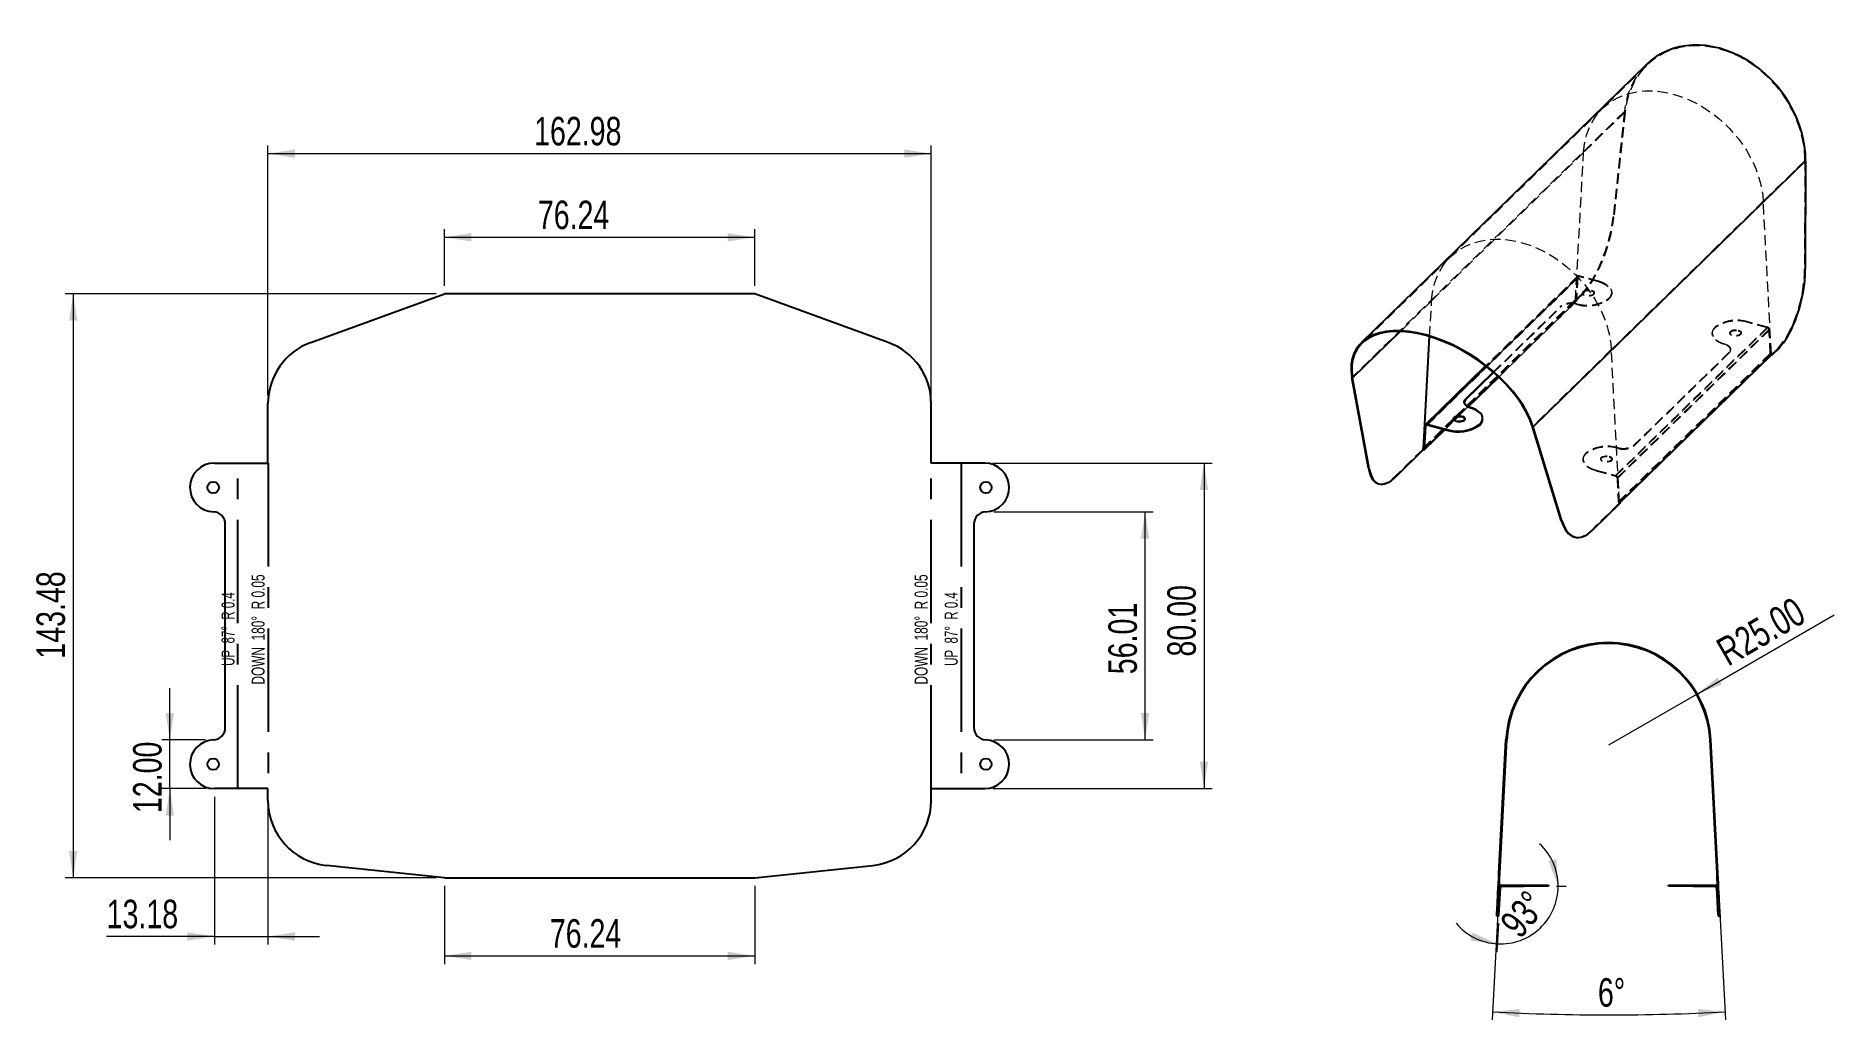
# Model space of a CAD drawing. Header units: millimetres. Extents: x 29 to 472, y 101 to 343.
import ezdxf

# ---------------------------------------------------------------- set-up
doc = ezdxf.new("R2010")
doc.units = ezdxf.units.MM
doc.header["$LTSCALE"] = 2
doc.linetypes.add('CENTERX2', pattern=[20.32, 12.7, -2.54, 2.54, -2.54])
doc.linetypes.add('HIDDEN', pattern=[1.905, 1.27, -0.635])
doc.styles.add('SLDTEXTSTYLE0', font='TXT', dxfattribs={"width": 0.75})
doc.styles.add('SLDTEXTSTYLE1', font='TXT', dxfattribs={"width": 0.660714})
doc.styles.add('SLDTEXTSTYLE2', font='TXT', dxfattribs={"width": 0.680556})
doc.dimstyles.new('SLDDIMSTYLE0', dxfattribs={"dimtxt": 7, "dimasz": 6.604, "dimexe": 0, "dimexo": 0.0625, "dimgap": 1.75, "dimtad": 1, "dimrnd": 1e-09, "dimzin": 12, "dimdsep": 46, "dimtxsty": 'SLDTEXTSTYLE0', "dimsah": 1, "dimcen": 0.09, "dimadec": 0, "dimazin": 3, "dimtfac": 1, "dimtofl": 0, "dimtmove": 0, "dimatfit": 3, "dimfxl": 1, "dimfrac": 2, "dimtolj": 1, "dimtzin": 12, "dimarcsym": 0})
doc.dimstyles.new('SLDDIMSTYLE1', dxfattribs={"dimtxt": 7, "dimasz": 6.604, "dimexe": 0, "dimexo": 0.0625, "dimgap": 1.75, "dimtad": 1, "dimrnd": 1e-09, "dimzin": 4, "dimdsep": 46, "dimtxsty": 'SLDTEXTSTYLE0', "dimsah": 1, "dimcen": 0.09, "dimadec": 0, "dimazin": 1, "dimtfac": 1, "dimtmove": 0, "dimatfit": 0, "dimfxl": 1, "dimfrac": 2, "dimtolj": 1, "dimtzin": 12, "dimarcsym": 0})
doc.dimstyles.new('SLDDIMSTYLE2', dxfattribs={"dimtxt": 7, "dimasz": 6.604, "dimexe": 0, "dimexo": 0.0625, "dimgap": 1.75, "dimtad": 1, "dimrnd": 1e-09, "dimzin": 12, "dimdsep": 46, "dimtxsty": 'SLDTEXTSTYLE0', "dimsah": 1, "dimcen": 0.09, "dimadec": 0, "dimazin": 3, "dimtfac": 1, "dimtmove": 0, "dimatfit": 0, "dimfxl": 1, "dimfrac": 2, "dimtolj": 1, "dimtzin": 12, "dimarcsym": 0})
doc.dimstyles.new('SLDDIMSTYLE3', dxfattribs={"dimtxt": 7, "dimasz": 6.604, "dimexe": 0, "dimexo": 0.0625, "dimgap": 1.75, "dimtad": 1, "dimrnd": 1e-09, "dimzin": 4, "dimdsep": 46, "dimtxsty": 'SLDTEXTSTYLE0', "dimsah": 1, "dimcen": 0.09, "dimadec": 0, "dimazin": 1, "dimtfac": 1, "dimtofl": 0, "dimtmove": 0, "dimatfit": 3, "dimfxl": 1, "dimfrac": 2, "dimtolj": 1, "dimtzin": 12, "dimarcsym": 0})
doc.dimstyles.new('SLDDIMSTYLE4', dxfattribs={"dimtxt": 7, "dimasz": 6.604, "dimexe": 0, "dimexo": 0.0625, "dimgap": 1.75, "dimtad": 1, "dimrnd": 1e-09, "dimzin": 4, "dimdsep": 46, "dimtxsty": 'SLDTEXTSTYLE0', "dimsah": 1, "dimcen": 0, "dimadec": 0, "dimazin": 1, "dimtfac": 1, "dimtofl": 0, "dimtmove": 0, "dimatfit": 3, "dimfxl": 1, "dimfrac": 2, "dimtolj": 1, "dimtzin": 12, "dimarcsym": 0})
doc.dimstyles.new('SLDDIMSTYLE5', dxfattribs={"dimtxt": 7, "dimasz": 6.604, "dimexe": 0, "dimexo": 0.0625, "dimgap": 1.75, "dimtad": 1, "dimdec": 4, "dimlfac": 2, "dimzin": 12, "dimdsep": 46, "dimtxsty": 'SLDTEXTSTYLE0', "dimsah": 1, "dimcen": 0.09, "dimazin": 3, "dimtfac": 1, "dimtofl": 0, "dimtmove": 0, "dimatfit": 3, "dimfxl": 1, "dimfrac": 2, "dimtolj": 1, "dimtzin": 12, "dimarcsym": 0})

# ---------------------------------------------------------------- blocks, each defined once
blk = doc.blocks.new('_D')
at = {"color": 7, "linetype": 'Continuous', "lineweight": 18}
for p, q in [((127.36, 279.75), (36.12, 279.75)), ((38.12, 279.75), (38.12, 136.27)), ((127.36, 136.27), (36.12, 136.27))]:
    blk.add_line(p, q, dxfattribs=at)
for points in [[(38.12, 279.75), (37.11, 273.14), (39.14, 273.14)], [(38.12, 136.27), (39.14, 142.87), (37.11, 142.87)]]:
    blk.add_solid(points, dxfattribs=at)
at = {"color": 7, "linetype": 'Continuous', "lineweight": 18, "insert": (29.1, 190.1), "char_height": 7, "attachment_point": 1, "rotation": 90, "style": 'SLDTEXTSTYLE0'}
blk.add_mtext('143.48', dxfattribs=at)
blk = doc.blocks.new('_D_1')
at = {"color": 7, "linetype": 'Continuous', "lineweight": 18}
for p, q in [((85.99, 254.78), (85.99, 316.2)), ((248.97, 254.78), (248.97, 316.2)), ((85.99, 314.2), (248.97, 314.2))]:
    blk.add_line(p, q, dxfattribs=at)
for points in [[(85.99, 314.2), (92.6, 313.19), (92.6, 315.22)], [(248.97, 314.2), (242.37, 315.22), (242.37, 313.19)]]:
    blk.add_solid(points, dxfattribs=at)
at = {"color": 7, "linetype": 'Continuous', "lineweight": 18, "insert": (151.39, 323.23), "char_height": 7, "attachment_point": 1, "style": 'SLDTEXTSTYLE0'}
blk.add_mtext('162.98', dxfattribs=at)
blk = doc.blocks.new('_D_2')
at = {"color": 7, "linetype": 'Continuous', "lineweight": 18}
for p, q in [((61.88, 170.16), (61.88, 182.86)), ((70.61, 170.16), (59.88, 170.16)), ((61.88, 158.17), (61.88, 170.16)), ((70.82, 158.17), (59.88, 158.17)), ((61.88, 158.17), (61.88, 145.47))]:
    blk.add_line(p, q, dxfattribs=at)
for points in [[(61.88, 170.16), (62.89, 176.77), (60.86, 176.77)], [(61.88, 158.17), (60.86, 151.56), (62.89, 151.56)]]:
    blk.add_solid(points, dxfattribs=at)
at = {"color": 7, "linetype": 'Continuous', "lineweight": 18, "insert": (52.85, 152.15), "char_height": 7, "attachment_point": 1, "rotation": 90, "style": 'SLDTEXTSTYLE0'}
blk.add_mtext('12.00', dxfattribs=at)
blk = doc.blocks.new('_D_3')
at = {"color": 7, "linetype": 'Continuous', "lineweight": 18}
for p, q in [((264.35, 226.17), (303.54, 226.17)), ((301.54, 170.16), (301.54, 226.17)), ((264.35, 170.16), (303.54, 170.16))]:
    blk.add_line(p, q, dxfattribs=at)
for points in [[(301.54, 226.17), (300.53, 219.57), (302.56, 219.57)], [(301.54, 170.16), (302.56, 176.77), (300.53, 176.77)]]:
    blk.add_solid(points, dxfattribs=at)
at = {"color": 7, "linetype": 'Continuous', "lineweight": 18, "insert": (292.52, 186.28), "char_height": 7, "attachment_point": 1, "rotation": 90, "style": 'SLDTEXTSTYLE0'}
blk.add_mtext('56.01', dxfattribs=at)
blk = doc.blocks.new('_D_4')
at = {"color": 7, "linetype": 'Continuous', "lineweight": 18}
for p, q in [((129.36, 134.27), (129.36, 115.07)), ((205.6, 134.27), (205.6, 115.07)), ((129.36, 117.07), (205.6, 117.07))]:
    blk.add_line(p, q, dxfattribs=at)
for points in [[(129.36, 117.07), (135.97, 116.06), (135.97, 118.09)], [(205.6, 117.07), (199, 118.09), (199, 116.06)]]:
    blk.add_solid(points, dxfattribs=at)
at = {"color": 7, "linetype": 'Continuous', "lineweight": 18, "insert": (155.25, 126.1), "char_height": 7, "attachment_point": 1, "style": 'SLDTEXTSTYLE0'}
blk.add_mtext('76.24', dxfattribs=at)
blk = doc.blocks.new('_D_5')
at = {"color": 7, "linetype": 'Continuous', "lineweight": 18}
for p, q in [((129.36, 281.75), (129.36, 295.63)), ((205.6, 293.63), (129.36, 293.63)), ((205.6, 281.75), (205.6, 295.63))]:
    blk.add_line(p, q, dxfattribs=at)
for points in [[(129.36, 293.63), (135.97, 292.62), (135.97, 294.65)], [(205.6, 293.63), (199, 294.65), (199, 292.62)]]:
    blk.add_solid(points, dxfattribs=at)
at = {"color": 7, "linetype": 'Continuous', "lineweight": 18, "insert": (152.31, 302.66), "char_height": 7, "attachment_point": 1, "style": 'SLDTEXTSTYLE0'}
blk.add_mtext('76.24', dxfattribs=at)
blk = doc.blocks.new('_D_6')
at = {"color": 7, "linetype": 'Continuous', "lineweight": 18}
for p, q in [((72.82, 156.17), (72.82, 119.85)), ((85.99, 156.17), (85.99, 119.85)), ((72.82, 121.85), (46.35, 121.85)), ((72.82, 121.85), (85.99, 121.85)), ((85.99, 121.85), (98.69, 121.85))]:
    blk.add_line(p, q, dxfattribs=at)
for points in [[(72.82, 121.85), (66.21, 122.86), (66.21, 120.83)], [(85.99, 121.85), (92.6, 120.83), (92.6, 122.86)]]:
    blk.add_solid(points, dxfattribs=at)
at = {"color": 7, "linetype": 'Continuous', "lineweight": 18, "insert": (46.35, 130.87), "char_height": 7, "attachment_point": 1, "style": 'SLDTEXTSTYLE0'}
blk.add_mtext('13.18', dxfattribs=at)
blk = doc.blocks.new('_D_7')
at = {"color": 7, "linetype": 'Continuous', "lineweight": 18}
for p, q in [((264.15, 238.17), (318.02, 238.17)), ((316.02, 238.17), (316.02, 158.17)), ((264.15, 158.17), (318.02, 158.17))]:
    blk.add_line(p, q, dxfattribs=at)
for points in [[(316.02, 238.17), (315, 231.56), (317.03, 231.56)], [(316.02, 158.17), (317.03, 164.77), (315, 164.77)]]:
    blk.add_solid(points, dxfattribs=at)
at = {"color": 7, "linetype": 'Continuous', "lineweight": 18, "insert": (307, 190.63), "char_height": 7, "attachment_point": 1, "rotation": 90, "style": 'SLDTEXTSTYLE0'}
blk.add_mtext('80.00', dxfattribs=at)
blk = doc.blocks.new('_D_8')
at = {"color": 7, "linetype": 'Continuous', "lineweight": 18}
for q in [(470.87, 200.85), (415.4, 168.83)]:
    blk.add_line((437.06, 181.33), q, dxfattribs=at)
blk.add_solid([(437.06, 181.33), (443.28, 183.75), (442.27, 185.51)], dxfattribs=at)
at = {"color": 7, "linetype": 'Continuous', "lineweight": 18, "insert": (441.31, 194.17), "char_height": 7, "attachment_point": 1, "rotation": 30, "style": 'SLDTEXTSTYLE0'}
blk.add_mtext('R25.00', dxfattribs=at)
blk = doc.blocks.new('_D_9')
at = {"color": 7, "linetype": 'Continuous', "lineweight": 18}
for p, q in [((388.62, 135.36), (386.83, 101.33)), ((442.4, 135.37), (444.19, 101.33))]:
    blk.add_line(p, q, dxfattribs=at)
blk.add_arc((415.51, 648.52), 545.94, 267, 273, dxfattribs=at)
for points in [[(386.94, 103.32), (393.49, 102), (393.58, 104.03)], [(444.08, 103.32), (437.44, 104.03), (437.53, 102)]]:
    blk.add_solid(points, dxfattribs=at)
at = {"color": 7, "linetype": 'Continuous', "lineweight": 18, "insert": (412.81, 111.59), "char_height": 7, "attachment_point": 1, "rotation": 0.1871, "style": 'SLDTEXTSTYLE0'}
blk.add_mtext('6°', dxfattribs=at)
blk = doc.blocks.new('_D_10')
at = {"color": 7, "linetype": 'Continuous', "lineweight": 18}
for p, q in [((402.67, 134.2), (405.06, 134.2)), ((388.39, 125.08), (388.02, 118.04))]:
    blk.add_line(p, q, dxfattribs=at)
for start, end in [(0, 47.2898), (267, 0), (219.7102, 267)]:
    blk.add_arc((388.87, 134.2), 14.19, start, end, dxfattribs=at)
for points in [[(403.06, 134.2), (402.62, 140.87), (400.64, 140.43)], [(388.12, 120.03), (382.03, 122.78), (381.49, 120.82)]]:
    blk.add_solid(points, dxfattribs=at)
at = {"color": 7, "linetype": 'Continuous', "lineweight": 18, "insert": (388.35, 125.49), "char_height": 7, "attachment_point": 1, "rotation": 50.311, "style": 'SLDTEXTSTYLE0'}
blk.add_mtext('93°', dxfattribs=at)

msp = doc.modelspace()

# ---------------------------------------------------------------- linework, layer by layer
at = {"color": 7, "linetype": 'Continuous', "lineweight": 25}
for p, q in [((424.672486, 336.050481), (354.640478, 267.697094)), ((463.858701, 312.417479), (396.897407, 247.061203)), ((463.858701, 312.417479), (463.780415, 285.823478)), ((96.535749, 267.816048), (129.361457, 279.747256)), ((205.602148, 279.747256), (129.361457, 279.747256)), ((238.427856, 267.816048), (205.602148, 279.747256)), ((364.215395, 270.488206), (352.55163, 259.104014)), ((369.9611, 241.685991), (371.473023, 269.23538)), ((457.018279, 266.11367), (455.645197, 264.7735)), ((385.236471, 262.029695), (370.475025, 247.62207)), ((370.901095, 247.708406), (385.424467, 261.883662)), ((418.29753, 228.558608), (455.633163, 264.99933)), ((418.302011, 228.47454), (455.585134, 264.864011)), ((455.520609, 264.801031), (455.645197, 264.7735)), ((455.633163, 264.99933), (455.645197, 264.7735)), ((352.55163, 259.104014), (352.366158, 259.163842)), ((356.414999, 236.912993), (352.366158, 259.163842)), ((356.600472, 236.853165), (352.55163, 259.104014)), ((380.317938, 253.881122), (387.104082, 260.504608)), ((380.317938, 253.701119), (387.201816, 260.419995)), ((388.406303, 259.333525), (380.924005, 252.030573)), ((380.968999, 252.009376), (388.440316, 259.301611)), ((85.993624, 238.168109), (85.993624, 252.780966)), ((248.969982, 238.168109), (248.969982, 252.780966)), ((380.317938, 253.881122), (380.317938, 253.701119)), ((378.423235, 249.589744), (377.529405, 248.717338)), ((377.564655, 248.686633), (378.498377, 249.597973)), ((384.495815, 248.958402), (384.495815, 249.138405)), ((370.049422, 241.657503), (370.36234, 247.359321)), ((370.186866, 241.485684), (375.185091, 246.364105)), ((370.234894, 241.597673), (370.547813, 247.299493)), ((375.132908, 246.378285), (370.234894, 241.597673)), ((370.547813, 247.299493), (370.36234, 247.359321)), ((370.547813, 247.299493), (370.79574, 247.541477)), ((370.901095, 247.708406), (375.695643, 246.405351)), ((370.901095, 247.528402), (370.901095, 247.708406)), ((370.901095, 247.528402), (375.695643, 246.225347)), ((375.695643, 246.225347), (375.695643, 246.405351)), ((383.802324, 247.69621), (383.802324, 247.516206)), ((396.711934, 247.102189), (396.897407, 247.061203)), ((403.799573, 224.025461), (396.711934, 247.102189)), ((403.985046, 223.984473), (396.897407, 247.061203)), ((369.949066, 241.466705), (363.129313, 234.810417)), ((369.949066, 241.466705), (369.94929, 241.470798)), ((369.94929, 241.470798), (369.9611, 241.685991)), ((370.056072, 241.778686), (369.9611, 241.685991)), ((370.049422, 241.657503), (370.234894, 241.597673)), ((72.818323, 238.168109), (85.993624, 238.168109)), ((262.145294, 238.168109), (248.969982, 238.168109)), ((356.600472, 236.853165), (356.414999, 236.912993)), ((358.776362, 233.139677), (358.961835, 233.079847)), ((418.309564, 228.332778), (411.489811, 221.676489)), ((418.309564, 228.332778), (418.29753, 228.558608)), ((75.504358, 173.162629), (75.504358, 223.173586)), ((259.459255, 223.173586), (259.459255, 173.162629)), ((403.799573, 224.025461), (403.985046, 223.984473)), ((407.115286, 219.993721), (407.300761, 219.952733)), ((388.511119, 137.369945), (390.229083, 170.150666)), ((388.720831, 137.358955), (390.438795, 170.139675)), ((390.438795, 170.139675), (390.229083, 170.150666)), ((440.370273, 170.139675), (440.579984, 170.150666)), ((442.088237, 137.358955), (440.370273, 170.139675)), ((442.297948, 137.369945), (440.579984, 170.150666)), ((85.993624, 158.168105), (72.818323, 158.168105)), ((85.993624, 155.225967), (85.993624, 158.168105)), ((248.969982, 158.168105), (262.145294, 158.168105)), ((248.969982, 155.225967), (248.969982, 158.168105)), ((129.361457, 136.2676), (100.340831, 139.313613)), ((205.602148, 136.2676), (234.622778, 139.313613)), ((388.720831, 137.358955), (388.511119, 137.369945)), ((442.088237, 137.358955), (442.297948, 137.369945)), ((129.361457, 136.2676), (205.602148, 136.2676)), ((388.282569, 127.085688), (388.636382, 133.836835)), ((388.49228, 127.074695), (388.846094, 133.825845)), ((388.846094, 133.825845), (388.636382, 133.836835)), ((389.245545, 134.204912), (389.245545, 134.41491)), ((389.245545, 134.41491), (394.666677, 134.41491)), ((389.245545, 134.204912), (394.666677, 134.204912)), ((394.666677, 134.204912), (394.666677, 134.41491)), ((394.666677, 134.41491), (400.666677, 134.41491)), ((400.666677, 134.204912), (394.666677, 134.204912)), ((400.666677, 134.41491), (400.666677, 134.204912)), ((430.14239, 134.204912), (430.14239, 134.41491)), ((430.14239, 134.41491), (436.14239, 134.41491)), ((436.14239, 134.204912), (430.14239, 134.204912)), ((436.14239, 134.41491), (436.14239, 134.204912)), ((436.14239, 134.41491), (441.563522, 134.41491)), ((436.14239, 134.204912), (441.563522, 134.204912)), ((441.563522, 134.204912), (441.563522, 134.41491)), ((441.962974, 133.825845), (442.172685, 133.836835)), ((441.962974, 133.825845), (442.316787, 127.074695)), ((442.172685, 133.836835), (442.526499, 127.085688)), ((388.169099, 126.831277), (387.959387, 126.842267)), ((388.282569, 127.085688), (388.49228, 127.074695)), ((442.526499, 127.085688), (442.316787, 127.074695)), ((442.639969, 126.831277), (442.849681, 126.842267))]:
    msp.add_line(p, q, dxfattribs=at)
at = {"color": 7, "linetype": 'HIDDEN', "lineweight": 18}
for p, q in [((424.819167, 335.900198), (413.910258, 325.252768)), ((419.327452, 324.520118), (352.366158, 259.163842)), ((413.910258, 325.252768), (376.574625, 288.812045)), ((419.512924, 324.46029), (409.29206, 314.484412)), ((419.327452, 324.520118), (416.562617, 298.656264)), ((419.512924, 324.46029), (416.748091, 298.596436)), ((419.512924, 324.46029), (419.327452, 324.520118)), ((409.29206, 314.484412), (371.956427, 278.04369)), ((407.296733, 278.126713), (409.29206, 314.484412)), ((463.673228, 312.458465), (453.452364, 302.482588)), ((463.673228, 312.458465), (463.594941, 285.864466)), ((463.673228, 312.458465), (463.858701, 312.417479)), ((453.452364, 302.482588), (416.116731, 266.041866)), ((455.44769, 265.040314), (453.452364, 302.482588)), ((416.748091, 298.596436), (416.562617, 298.656264)), ((376.574625, 288.812045), (354.787159, 267.546811)), ((370.36234, 247.359321), (407.697973, 283.800043)), ((407.957336, 283.912511), (370.621704, 247.471789)), ((370.79574, 247.541477), (407.883446, 283.740215)), ((408.236728, 283.969125), (370.901095, 247.528402)), ((407.810657, 284.062793), (385.236471, 262.029695)), ((385.424467, 261.883662), (408.236728, 284.149128)), ((407.697973, 283.800043), (407.385055, 278.098226)), ((407.883446, 283.740215), (407.570527, 278.038395)), ((407.883446, 283.740215), (407.697973, 283.800043)), ((413.031276, 282.846073), (408.236728, 284.149128)), ((408.236728, 283.969125), (408.236728, 284.149128)), ((413.031276, 282.666069), (408.236728, 283.969125)), ((463.594941, 285.864466), (463.780415, 285.823478)), ((408.472308, 279.307425), (407.099227, 277.967255)), ((408.657781, 279.247597), (407.284699, 277.907427)), ((408.657781, 279.247597), (408.472308, 279.307425)), ((409.087083, 280.043448), (409.087083, 279.863444)), ((411.88708, 279.863442), (411.88708, 280.043446)), ((413.031276, 282.846073), (413.031276, 282.666069)), ((416.231101, 279.933014), (416.231101, 280.113018)), ((371.956427, 278.04369), (364.215395, 270.488206)), ((407.11126, 278.186543), (369.775628, 241.745821)), ((370.040185, 241.635966), (407.375818, 278.076688)), ((407.385055, 278.098226), (370.049422, 241.657503)), ((407.296733, 278.126713), (370.056072, 241.778686)), ((371.473023, 269.23538), (371.956427, 278.04369)), ((387.104082, 260.504608), (403.657821, 276.661564)), ((387.201816, 260.419995), (403.657821, 276.48156)), ((407.570527, 278.038395), (388.406303, 259.333525)), ((388.440316, 259.301611), (407.522498, 277.926406)), ((403.657821, 276.48156), (403.657821, 276.661564)), ((407.11126, 278.186543), (407.099227, 277.967255)), ((407.284699, 277.907427), (407.099227, 277.967255)), ((407.284699, 277.907427), (407.284923, 277.911521)), ((407.284923, 277.911521), (407.296733, 278.126713)), ((407.385055, 278.098226), (407.570527, 278.038395)), ((407.617751, 277.331316), (407.617751, 277.151313)), ((415.53761, 278.670822), (415.53761, 278.490818)), ((454.507695, 271.573671), (417.172062, 235.132949)), ((417.172062, 234.952945), (454.507695, 271.393667)), ((454.860977, 270.972729), (417.525345, 234.532007)), ((455.04645, 270.931741), (417.710817, 234.491019)), ((440.912973, 270.143669), (440.912973, 269.963665)), ((441.606465, 271.405862), (441.606465, 271.585865)), ((445.256994, 270.213241), (445.256994, 270.033237)), ((448.056992, 270.033235), (448.056992, 270.213239)), ((454.507695, 271.573671), (449.713148, 272.876726)), ((449.713148, 272.696722), (449.713148, 272.876726)), ((454.507695, 271.393667), (449.713148, 272.696722)), ((454.507695, 271.393667), (454.507695, 271.573671)), ((454.860977, 270.972729), (455.04645, 270.931741)), ((455.173896, 265.100819), (454.860977, 270.972729)), ((455.359369, 265.059835), (455.04645, 270.931741)), ((416.116731, 266.041866), (396.711934, 247.102189)), ((418.112057, 228.599592), (416.116731, 266.041866)), ((443.929389, 267.282587), (443.929389, 267.462591)), ((445.437597, 265.942046), (445.437597, 266.12205)), ((456.832806, 266.154658), (455.459724, 264.814488)), ((456.832806, 266.154658), (457.018279, 266.11367)), ((417.838263, 228.660097), (455.173896, 265.100819)), ((418.023736, 228.619113), (455.359369, 265.059835)), ((418.102821, 228.573571), (455.438454, 265.014293)), ((418.112057, 228.599592), (455.44769, 265.040314)), ((445.090852, 265.400954), (421.750969, 242.620512)), ((445.090852, 265.22095), (421.750969, 242.440509)), ((445.090852, 265.400954), (445.090852, 265.22095)), ((455.359369, 265.059835), (455.173896, 265.100819)), ((455.4595, 264.818703), (455.44769, 265.040314)), ((455.459724, 264.814488), (455.4595, 264.818703)), ((455.459724, 264.814488), (455.520609, 264.801031)), ((379.97119, 253.160025), (379.97119, 252.980021)), ((377.529405, 248.717338), (375.132908, 246.378285)), ((375.185091, 246.364105), (377.564655, 248.686633)), ((377.351796, 249.068835), (377.351796, 248.888831)), ((380.924005, 252.030573), (378.423235, 249.589744)), ((378.498377, 249.597973), (380.968999, 252.009376)), ((380.151795, 248.888831), (380.151795, 249.068835)), ((381.479399, 251.639481), (381.479399, 251.819484)), ((369.763594, 241.526532), (362.94384, 234.870244)), ((369.763594, 241.526532), (369.775628, 241.745821)), ((369.949066, 241.466705), (369.763594, 241.526532)), ((409.177688, 239.169058), (409.177688, 238.989054)), ((409.871179, 240.43125), (409.871179, 240.611254)), ((413.521708, 239.238628), (413.521708, 239.058624)), ((416.321707, 239.058625), (416.321707, 239.238628)), ((417.791038, 241.950759), (417.791038, 241.770755)), ((421.750969, 242.440509), (421.750969, 242.620512)), ((363.129313, 234.810417), (362.94384, 234.870244)), ((412.377515, 236.436004), (412.377515, 236.256)), ((412.377515, 236.436004), (417.172062, 235.132949)), ((412.377515, 236.256), (417.172062, 234.952945)), ((417.172062, 234.952945), (417.172062, 235.132949)), ((417.525345, 234.532007), (417.710817, 234.491019)), ((417.525345, 234.532007), (417.838263, 228.660097)), ((417.710817, 234.491019), (418.023736, 228.619113)), ((418.124091, 228.373765), (411.304338, 221.717477)), ((418.023736, 228.619113), (417.838263, 228.660097)), ((418.123867, 228.377981), (418.112057, 228.599592)), ((418.124091, 228.373765), (418.123867, 228.377981)), ((418.124091, 228.373765), (418.309564, 228.332778)), ((418.249501, 228.423289), (418.302011, 228.47454)), ((411.304338, 221.717477), (411.489811, 221.676489))]:
    msp.add_line(p, q, dxfattribs=at)
at = {"color": 7, "linetype": 'CENTERX2'}
for p, q in [((78.622858, 158.168108), (78.622858, 238.168108)), ((86.010151, 238.168108), (86.010151, 158.168108)), ((248.953458, 158.168108), (248.953458, 238.168108)), ((256.34075, 238.168108), (256.34075, 158.168108))]:
    msp.add_line(p, q, dxfattribs=at)
at = {"color": 7, "linetype": 'HIDDEN', "lineweight": 18, "flags": 128}
for points in [[(409.29206, 314.484412), (409.428761, 315.954569), (409.674868, 317.381884), (410.029153, 318.759243), (410.489852, 320.079776), (411.054666, 321.336901), (411.720778, 322.52435), (412.48487, 323.636202), (413.34313, 324.666914), (414.29128, 325.611347), (415.324593, 326.464791), (416.437915, 327.222994), (417.625697, 327.882173), (418.882017, 328.439041), (420.20061, 328.890824), (421.574903, 329.235268), (422.998043, 329.470657), (424.462935, 329.595814), (425.962276, 329.610119), (427.48859, 329.513499), (429.034266, 329.306435), (430.591599, 328.98996), (432.152824, 328.565652), (433.710157, 328.035628), (435.255834, 327.402528), (436.782148, 326.66951), (438.281488, 325.840227), (439.74638, 324.918817), (441.169521, 323.909871), (442.543813, 322.818421), (443.862407, 321.649906), (445.118727, 320.410156), (446.306509, 319.10535), (447.419831, 317.741993), (448.453144, 316.326884), (449.401293, 314.867078), (450.259553, 313.369852), (451.023645, 311.842673), (451.689757, 310.293154), (452.254572, 308.72902), (452.71527, 307.158071), (453.069556, 305.588138), (453.315663, 304.027049), (453.452364, 302.482588)], [(371.956427, 278.04369), (372.093128, 279.513847), (372.339235, 280.941162), (372.69352, 282.31852), (373.154219, 283.639054), (373.719033, 284.896179), (374.385145, 286.083628), (375.149237, 287.19548), (376.007497, 288.226192), (376.955647, 289.170625), (377.98896, 290.024069), (379.102282, 290.782272), (380.290064, 291.441451), (381.546384, 291.998318), (382.864977, 292.450102), (384.23927, 292.794546), (385.66241, 293.029934), (387.127302, 293.155092), (388.626643, 293.169397), (390.152957, 293.072777), (391.698633, 292.865713), (393.255966, 292.549237), (394.817191, 292.12493), (396.374525, 291.594906), (397.920201, 290.961806), (399.446515, 290.228788), (400.945855, 289.399505), (402.410747, 288.478095), (403.833888, 287.469149), (405.208181, 286.377698), (406.526774, 285.209184), (407.783094, 283.969434), (408.970876, 282.664628), (410.084198, 281.301271), (411.117511, 279.886162), (412.06566, 278.426356), (412.92392, 276.92913), (413.688012, 275.401951), (414.354124, 273.852432), (414.918939, 272.288298), (415.379637, 270.717349), (415.733923, 269.147416), (415.98003, 267.586327), (416.116731, 266.041866)], [(411.140456, 280.68116), (411.47639, 280.55364), (411.724418, 280.380785), (411.862506, 280.177959), (411.878378, 279.963178), (411.77063, 279.755531), (411.548832, 279.573467), (411.232696, 279.433164), (410.850305, 279.347084), (410.435642, 279.322882), (410.025548, 279.362703), (409.656465, 279.463012), (409.361185, 279.614896), (409.165945, 279.804857), (409.088096, 280.01602), (409.13455, 280.229617), (409.301185, 280.426674), (409.57319, 280.589679), (409.926402, 280.704151), (410.32943, 280.759913), (410.746467, 280.752017), (411.140456, 280.68116)], [(411.140456, 280.501156), (411.47639, 280.373636), (411.724418, 280.200781), (411.862506, 279.997956), (411.878378, 279.783174), (411.77063, 279.575528), (411.548832, 279.393463), (411.232696, 279.25316), (410.850305, 279.16708), (410.435642, 279.142878), (410.025548, 279.182699), (409.656465, 279.283008), (409.361185, 279.434893), (409.165945, 279.624853), (409.088096, 279.836016), (409.13455, 280.049613), (409.301185, 280.24667), (409.57319, 280.409675), (409.926402, 280.524147), (410.32943, 280.579909), (410.746467, 280.572014), (411.140456, 280.501156)], [(415.53761, 278.670822), (415.882103, 279.074455), (416.111558, 279.499231), (416.221307, 279.936504), (416.209109, 280.377367), (416.075218, 280.81285), (415.822354, 281.234084), (415.455672, 281.632499), (414.982632, 281.999983), (414.412863, 282.32905), (413.757968, 282.613008), (413.031276, 282.846073)], [(413.031276, 282.666069), (413.757968, 282.433005), (414.412863, 282.149047), (414.982632, 281.819979), (415.455672, 281.452495), (415.822354, 281.054081), (416.075218, 280.632846), (416.209109, 280.197364), (416.221307, 279.7565), (416.111558, 279.319227), (415.882103, 278.894451), (415.53761, 278.490818)], [(407.570527, 278.038395), (407.562333, 277.99222), (407.543412, 277.951869), (407.514682, 277.919296), (407.477532, 277.896084), (407.433764, 277.88335), (407.385496, 277.881715), (407.335069, 277.89126), (407.284923, 277.911521)], [(407.385055, 278.098226), (407.380808, 278.083171), (407.370484, 278.072578), (407.355656, 278.068057), (407.338579, 278.0703), (407.321857, 278.078961), (407.308031, 278.092723), (407.299209, 278.109493), (407.296733, 278.126713)], [(441.606465, 271.585865), (441.240544, 271.150768), (441.008167, 270.691954), (440.914815, 270.220235), (440.962683, 269.746715), (441.15064, 269.282538), (441.474265, 268.838635), (441.925939, 268.425461), (442.495022, 268.052736), (443.168123, 267.729241), (443.929389, 267.462591)], [(443.929389, 267.282587), (443.168123, 267.549237), (442.495022, 267.872732), (441.925939, 268.245457), (441.474265, 268.658632), (441.15064, 269.102534), (440.962683, 269.566712), (440.914815, 270.040231), (441.008167, 270.51195), (441.240544, 270.970764), (441.606465, 271.405862)], [(447.310366, 270.850953), (447.646301, 270.723433), (447.894328, 270.550578), (448.032418, 270.347752), (448.04829, 270.132971), (447.940542, 269.925325), (447.718744, 269.74326), (447.402608, 269.602957), (447.020215, 269.516877), (446.605554, 269.492675), (446.195458, 269.532496), (445.826375, 269.632805), (445.531096, 269.784689), (445.335855, 269.97465), (445.258008, 270.185813), (445.304462, 270.39941), (445.471096, 270.596467), (445.743102, 270.759472), (446.096314, 270.873944), (446.49934, 270.929706), (446.916379, 270.92181), (447.310366, 270.850953)], [(447.310366, 270.67095), (447.646301, 270.543429), (447.894328, 270.370574), (448.032418, 270.167749), (448.04829, 269.952967), (447.940542, 269.745321), (447.718744, 269.563256), (447.402608, 269.422953), (447.020215, 269.336873), (446.605554, 269.312671), (446.195458, 269.352492), (445.826375, 269.452801), (445.531096, 269.604686), (445.335855, 269.794646), (445.258008, 270.00581), (445.304462, 270.219406), (445.471096, 270.416463), (445.743102, 270.579468), (446.096314, 270.69394), (446.49934, 270.749702), (446.916379, 270.741807), (447.310366, 270.67095)], [(443.929389, 267.462591), (444.398621, 267.291354), (444.795797, 267.077153), (445.106312, 266.827851), (445.318763, 266.552615), (445.425343, 266.261559), (445.422137, 265.965377), (445.309253, 265.674949), (445.090852, 265.400954)], [(445.090852, 265.22095), (445.309253, 265.494945), (445.422137, 265.785373), (445.425343, 266.081555), (445.318763, 266.372612), (445.106312, 266.647848), (444.795797, 266.897149), (444.398621, 267.111351), (443.929389, 267.282587)], [(455.44769, 265.040314), (455.445214, 265.02444), (455.436393, 265.012465), (455.422566, 265.006218), (455.405844, 265.006647), (455.388768, 265.013686), (455.37394, 265.026268), (455.363616, 265.042472), (455.359369, 265.059835)], [(379.976286, 253.070024), (379.983445, 252.840512), (380.090025, 252.549455), (380.302477, 252.27422), (380.612993, 252.02492), (381.010166, 251.810716), (381.479399, 251.639481)], [(380.140847, 248.978834), (380.143094, 248.808564), (380.035345, 248.600916), (379.813548, 248.418852), (379.497409, 248.278547), (379.115019, 248.192468), (378.700355, 248.168265), (378.290262, 248.208087), (377.921179, 248.308396), (377.625897, 248.460279), (377.430659, 248.650241), (377.352809, 248.861403), (377.362744, 248.978834)], [(381.479399, 251.639481), (382.240666, 251.37283), (382.913767, 251.049336), (383.482851, 250.676612), (383.934523, 250.263435), (384.258149, 249.819534), (384.446107, 249.355358), (384.495815, 248.958402)], [(409.871179, 240.611254), (409.526685, 240.20762), (409.29723, 239.782844), (409.187484, 239.345573), (409.199681, 238.904709), (409.333572, 238.469227), (409.586435, 238.047991), (409.953118, 237.649577), (410.426159, 237.282094), (410.995926, 236.953025), (411.650822, 236.669068), (412.377515, 236.436004)], [(412.377515, 236.256), (411.650822, 236.489064), (410.995926, 236.773022), (410.426159, 237.10209), (409.953118, 237.469573), (409.586435, 237.867987), (409.333572, 238.289223), (409.199681, 238.724705), (409.187484, 239.165569), (409.29723, 239.60284), (409.526685, 240.027616), (409.871179, 240.43125)], [(415.57508, 239.876341), (415.911015, 239.748821), (416.159044, 239.575967), (416.297131, 239.37314), (416.313005, 239.15836), (416.205257, 238.950713), (415.983459, 238.768649), (415.667321, 238.628344), (415.284929, 238.542265), (414.870267, 238.518062), (414.460172, 238.557884), (414.091089, 238.658193), (413.795809, 238.810076), (413.600569, 239.000038), (413.52272, 239.2112), (413.569177, 239.424799), (413.735811, 239.621855), (414.007817, 239.784861), (414.361027, 239.899332), (414.764055, 239.955095), (415.181092, 239.947198), (415.57508, 239.876341)], [(415.57508, 239.696337), (415.911015, 239.568817), (416.159044, 239.395964), (416.297131, 239.193136), (416.313005, 238.978357), (416.205257, 238.770709), (415.983459, 238.588645), (415.667321, 238.44834), (415.284929, 238.362261), (414.870267, 238.338058), (414.460172, 238.37788), (414.091089, 238.478189), (413.795809, 238.630072), (413.600569, 238.820034), (413.52272, 239.031196), (413.569177, 239.244795), (413.735811, 239.441852), (414.007817, 239.604857), (414.361027, 239.719328), (414.764055, 239.775092), (415.181092, 239.767194), (415.57508, 239.696337)], [(418.023736, 228.619113), (418.027983, 228.60175), (418.038307, 228.585545), (418.053135, 228.572964), (418.070211, 228.565925), (418.086934, 228.565496), (418.10076, 228.571743), (418.109581, 228.583718), (418.112057, 228.599592)]]:
    msp.add_lwpolyline(points, dxfattribs=at)
at = {"color": 7, "linetype": 'Continuous', "lineweight": 25, "flags": 128}
for points in [[(381.479399, 251.819484), (381.010166, 251.99072), (380.612993, 252.204924), (380.302477, 252.454224), (380.090025, 252.729459), (379.983445, 253.020516), (379.986653, 253.316699), (380.099535, 253.607126), (380.317938, 253.881122)], [(379.40517, 249.706547), (379.741103, 249.579028), (379.989133, 249.406174), (380.12722, 249.203347), (380.143094, 248.988567), (380.035345, 248.78092), (379.813548, 248.598856), (379.497409, 248.45855), (379.115019, 248.372472), (378.700355, 248.348268), (378.290262, 248.388091), (377.921179, 248.4884), (377.625897, 248.640283), (377.430659, 248.830245), (377.352809, 249.041407), (377.399265, 249.255006), (377.565899, 249.452062), (377.837906, 249.615068), (378.191115, 249.729538), (378.594145, 249.785302), (379.011181, 249.777405), (379.40517, 249.706547)], [(377.362744, 248.978834), (377.399265, 249.075002), (377.565899, 249.272059), (377.837906, 249.435064), (378.191115, 249.549535), (378.594145, 249.605298), (379.011181, 249.597401), (379.40517, 249.526544)], [(383.802324, 247.69621), (384.168247, 248.131309), (384.40062, 248.59012), (384.493973, 249.06184), (384.446107, 249.535361), (384.258149, 249.999537), (383.934523, 250.443439), (383.482851, 250.856616), (382.913767, 251.229339), (382.240666, 251.552834), (381.479399, 251.819484)], [(369.94929, 241.470798), (369.999436, 241.450538), (370.049863, 241.440993), (370.098131, 241.442628), (370.141899, 241.455361), (370.179049, 241.478573), (370.207779, 241.511146), (370.2267, 241.551497), (370.234894, 241.597673)], [(369.9611, 241.685991), (369.963576, 241.66877), (369.972398, 241.652), (369.986224, 241.638238), (370.002946, 241.629578), (370.020023, 241.627335), (370.034851, 241.631856), (370.045175, 241.642449), (370.049422, 241.657503)], [(387.959387, 126.842267), (387.962578, 126.903153), (387.972126, 127.085342), (387.987958, 127.387456), (388.009956, 127.807184), (388.03795, 128.341342), (388.071727, 128.985862), (388.111032, 129.735834), (388.155565, 130.585558), (388.204984, 131.528559), (388.258917, 132.557667), (388.316953, 133.665043), (388.378648, 134.842268), (388.443535, 136.080376), (388.511119, 137.369945)], [(388.169099, 126.831277), (388.172289, 126.89216), (388.181837, 127.074352), (388.19767, 127.376462), (388.219667, 127.796194), (388.247661, 128.330353), (388.28144, 128.974869), (388.320744, 129.724844), (388.365276, 130.574564), (388.414696, 131.517569), (388.46863, 132.546673), (388.526665, 133.654053), (388.588361, 134.831275), (388.653247, 136.069386), (388.720831, 137.358955)], [(442.639969, 126.831277), (442.636778, 126.89216), (442.627231, 127.074352), (442.611398, 127.376462), (442.5894, 127.796194), (442.561406, 128.330353), (442.527627, 128.974869), (442.488324, 129.724844), (442.443792, 130.574564), (442.394372, 131.517569), (442.340437, 132.546673), (442.282403, 133.654053), (442.220706, 134.831275), (442.155821, 136.069386), (442.088237, 137.358955)], [(442.849681, 126.842267), (442.84649, 126.903153), (442.836942, 127.085342), (442.82111, 127.387456), (442.799112, 127.807184), (442.771118, 128.341342), (442.737341, 128.985862), (442.698035, 129.735834), (442.653503, 130.585558), (442.604083, 131.528559), (442.550151, 132.557667), (442.492114, 133.665043), (442.43042, 134.842268), (442.365533, 136.080376), (442.297948, 137.369945)]]:
    msp.add_lwpolyline(points, dxfattribs=at)
at = {"color": 7, "linetype": 'Continuous', "lineweight": 25}
for centre in [(72.528887, 232.168108), (262.434721, 232.168108), (72.528887, 164.168108), (262.434721, 164.168108)]:
    msp.add_circle(centre, 1.4, dxfattribs=at)
at = {"color": 7, "linetype": 'HIDDEN', "lineweight": 18}
for centre, radius, start, end in [((408.093703, 283.779582), 0.396258, 68.8421348, 177.0401856), ((408.142942, 283.726798), 0.259842, 68.8422939, 177.04012645), ((406.327196, 272.920284), 4.595948, 73.69187636, 125.50757432), ((406.327196, 272.740281), 4.595948, 73.69187636, 125.50757432), ((407.421381, 278.190028), 0.31014, 180.64371141, 243.89688513), ((410.210478, 286.084688), 9.12928, 253.50083989, 305.6986159), ((410.210478, 285.904684), 9.12928, 253.50083989, 305.6986159), ((446.931763, 264.243334), 9.070368, 72.14282538, 125.9521486), ((446.981034, 263.753905), 9.350852, 73.01159892, 125.08337506), ((454.303636, 270.855363), 0.746731, 5.87070162, 74.14103819), ((454.373884, 270.922644), 0.489661, 5.87076302, 74.14091814), ((455.485197, 265.130342), 0.312697, 185.41759192, 265.28631084), ((455.469459, 264.987925), 0.169515, 266.63190443, 313.0306189), ((370.085748, 241.749305), 0.31014, 180.64371141, 243.89688513), ((415.198311, 233.197384), 9.129282, 73.50084777, 125.69860802), ((415.198311, 233.017381), 9.129282, 73.50084777, 125.69860802), ((419.081592, 246.361798), 4.595954, 253.69191596, 305.50755445), ((419.081592, 246.181794), 4.595954, 253.69191596, 305.50755445), ((416.968003, 234.414641), 0.746731, 5.87070162, 74.14103819), ((417.038251, 234.481922), 0.489661, 5.87076302, 74.14091814), ((418.149564, 228.68962), 0.312697, 185.41759192, 265.28631084), ((418.134996, 228.541078), 0.163476, 266.09642373, 6.15587661)]:
    msp.add_arc(centre, radius, start, end, dxfattribs=at)
at = {"color": 7, "linetype": 'Continuous', "lineweight": 25}
for centre, radius, start, end in [((455.463994, 264.98319), 0.169937, 315.46755807, 5.44982576), ((380.991296, 252.928561), 1.02482, 131.07527146, 172.06576244), ((379.316037, 248.638891), 0.892116, 22.39887124, 84.26592346), ((382.509929, 249.025498), 1.98702, 310.57321036, 358.06491774), ((370.75807, 247.338859), 0.396258, 68.8421348, 177.0401856), ((370.807309, 247.286076), 0.259842, 68.8422939, 177.04012645), ((378.477029, 255.038741), 9.070366, 252.1428166, 305.95213781), ((378.427759, 255.168154), 9.350842, 253.0115659, 305.0833885), ((72.818321, 232.168108), 6, 90, 268.00084692), ((262.145287, 232.168108), 6, 271.99915308, 90), ((72.504359, 223.173586), 3, 0, 88.00084692), ((262.45925, 223.173586), 3, 91.99915308, 180), ((415.404534, 168.831277), 25.21, 3, 177), ((415.404534, 168.831277), 25, 3, 177), ((72.504359, 173.162631), 3, 271.99915308, 0), ((262.45925, 173.162631), 3, 180, 268.00084692), ((72.818321, 164.168108), 6, 91.99915308, 270), ((262.145287, 164.168108), 6, 270, 88.00084692), ((389.245546, 133.804911), 0.61, 90, 177), ((389.245546, 133.804911), 0.4, 90, 177), ((441.563522, 133.804911), 0.61, 3, 90), ((441.563522, 133.804911), 0.4, 3, 90), ((388.232637, 127.088303), 0.26, 255.91251079, 357), ((388.232637, 127.088303), 0.05, 177, 357), ((442.57643, 127.088303), 0.26, 183, 284.08748921), ((442.57643, 127.088303), 0.05, 183, 3)]:
    msp.add_arc(centre, radius, start, end, dxfattribs=at)
at = {"color": 7, "linetype": 'HIDDEN', "lineweight": 18}
for centre, major_axis, ratio, start_param, end_param in [((441.528895, 317.275218), (-15.199011, 19.930005), 0.8080702237, 3.952874064, 6.9897469625), ((441.528895, 317.275218), (-15.350779, 20.077512), 0.8076980518, 0.0974948085, 0.705513421), ((409.213915, 292.820551), (4.907903, 15.244073), 0.3723614463, 3.7555275435, 5.2216041152), ((409.399389, 292.760722), (4.907903, 15.244073), 0.3723614463, 3.7555275435, 5.2216041152), ((456.091201, 280.070888), (3.44559, 15.640393), 0.4262055876, 3.7176510373, 5.183727609), ((363.685446, 248.383369), (4.907903, 15.244073), 0.3723614463, 3.1413823882, 3.7555275435), ((410.562732, 235.633706), (3.44559, 15.640393), 0.4262055876, 3.1413535013, 3.7176510373)]:
    msp.add_ellipse(centre, major_axis=major_axis, ratio=ratio, start_param=start_param, end_param=end_param, dxfattribs=at)
at = {"color": 7, "linetype": 'Continuous', "lineweight": 25}
for centre, major_axis, ratio, start_param, end_param in [((441.528895, 317.275218), (-15.350779, 20.077512), 0.8076980518, 3.9518258297, 6.3806801157), ((456.276675, 280.029901), (3.44559, 15.640393), 0.4262055876, 3.7176510373, 5.183727609), ((374.854032, 252.198507), (21.280106, -14.216913), 0.5552318774, 0.5957760967, 3.6326489951), ((374.854032, 252.198507), (21.123381, -14.077261), 0.5534852431, 0.5954875787, 3.6323604771), ((102.015582, 252.780966), (-16.021958, 0), 0.9986295348, 5.0614548308, 6.2831853072), ((232.948027, 252.780966), (-16.021958, 0), 0.9986295348, 3.1415926536, 4.36332313), ((363.685446, 248.383369), (4.907903, 15.244073), 0.3723614463, 2.5337970671, 3.1413823882), ((363.870919, 248.32354), (4.907903, 15.244073), 0.3723614463, 2.5337970671, 3.7555275435), ((410.562732, 235.633706), (3.44559, 15.640393), 0.4262055876, 2.4959205609, 3.1413535013), ((410.748205, 235.592719), (3.44559, 15.640393), 0.4262055876, 2.4959205609, 3.7176510373), ((102.015582, 155.225965), (-16.021958, 0), 0.9986295348, 0, 1.4660765717), ((232.948027, 155.225965), (-16.021958, 0), 0.9986295348, 1.6755160819, 3.1415926536)]:
    msp.add_ellipse(centre, major_axis=major_axis, ratio=ratio, start_param=start_param, end_param=end_param, dxfattribs=at)

# ---------------------------------------------------------------- texts
at = {"color": 7, "linetype": 'Continuous', "lineweight": 0, "char_height": 3.2, "attachment_point": 2, "rotation": 90}
for s, insert, style in [('DOWN  180°  R 0.05', (81.964027, 197.271439), 'SLDTEXTSTYLE2'), ('DOWN  180°  R 0.05', (244.907334, 197.271439), 'SLDTEXTSTYLE2'), ('UP  87°  R 0.4', (74.576734, 197.392552), 'SLDTEXTSTYLE1'), ('UP  87°  R 0.4', (252.294627, 197.392552), 'SLDTEXTSTYLE1')]:
    msp.add_mtext(s, dxfattribs=dict(at, insert=insert, style=style))

# ---------------------------------------------------------------- dimensions: what is measured, and where the dimension line sits
at = {"color": 7, "linetype": 'Continuous', "lineweight": 18}
for base, p1, p2, dimstyle, picture, middle in [((248.969984, 314.201675), (85.993624, 252.780966), (248.969984, 252.780966), 'SLDDIMSTYLE0', '_D_1', (165.616882, 314.201675)), ((129.361457, 293.631982), (205.602151, 279.747255), (129.361457, 279.747255), 'SLDDIMSTYLE0', '_D_5', (163.943495, 293.631982)), ((85.993624, 121.845576), (72.818321, 158.168108), (85.993624, 158.168108), 'SLDDIMSTYLE2', '_D_6', (57.984969, 121.845576)), ((205.602151, 117.072459), (129.361457, 136.267604), (205.602151, 136.267604), 'SLDDIMSTYLE0', '_D_4', (166.890246, 117.072459))]:
    dim = msp.add_linear_dim(base=base, p1=p1, p2=p2, dimstyle=dimstyle, dxfattribs=at)
    dim.commit()
    dim.dimension.update_dxf_attribs({"geometry": picture, "text_midpoint": middle, "dimtype": 160})
for base, p1, p2, dimstyle, picture, middle in [((38.123606, 136.267604), (129.361457, 279.747255), (129.361457, 136.267604), 'SLDDIMSTYLE0', '_D', (38.123606, 204.327886)), ((316.018968, 158.168108), (262.145287, 238.168108), (262.145287, 158.168108), 'SLDDIMSTYLE3', '_D_7', (316.018968, 202.263884)), ((301.541269, 226.17176), (262.354596, 170.164456), (262.354596, 226.17176), 'SLDDIMSTYLE0', '_D_3', (301.541269, 197.918509)), ((61.87823, 170.164456), (72.818321, 158.168108), (72.609013, 170.164456), 'SLDDIMSTYLE1', '_D_2', (61.87823, 163.789527))]:
    dim = msp.add_linear_dim(base=base, p1=p1, p2=p2, angle=90, dimstyle=dimstyle, dxfattribs=at)
    dim.commit()
    dim.dimension.update_dxf_attribs({"geometry": picture, "text_midpoint": middle, "dimtype": 160})
dim = msp.add_radius_dim(center=(415.404534, 168.831277), mpoint=(437.055169, 181.331277), dimstyle='SLDDIMSTYLE4', dxfattribs=at)
dim.commit()
dim.dimension.update_dxf_attribs({"geometry": '_D_8', "text_midpoint": (458.600981, 193.770765), "dimtype": 164})
for base, line1, line2, picture, middle in [((415.509678, 102.576554), ((388.720831, 137.358954), (390.438795, 170.139675)), ((442.297949, 137.369945), (440.579984, 170.150666)), '_D_9', (417.292429, 102.579465)), ((398.634096, 123.911443), ((388.492281, 127.074696), (388.846094, 133.825845)), ((400.666677, 134.204911), (389.245546, 134.204911)), '_D_10', (399.785917, 125.142542))]:
    dim = msp.add_angular_dim_2l(base=base, line1=line1, line2=line2, dimstyle='SLDDIMSTYLE5', dxfattribs=at)
    dim.commit()
    dim.dimension.update_dxf_attribs({"geometry": picture, "text_midpoint": middle, "dimtype": 162})

doc.saveas('drawing.dxf')
